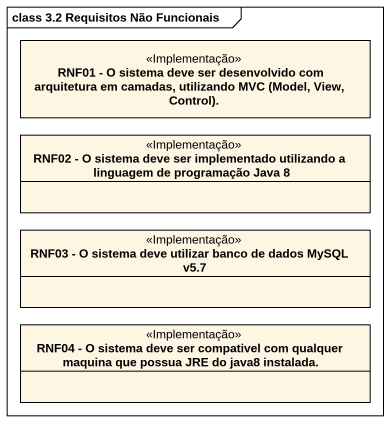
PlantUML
@startuml
mainframe class 3.2 Requisitos Não Funcionais
hide circle
hide empty members
class "RNF01 - O sistema deve ser desenvolvido com arquitetura em camadas, utilizando MVC (Model, View, Control)." as RNF01_O_sistema_deve_ser <<Implementação>>
class "RNF02 - O sistema deve ser implementado utilizando a linguagem de programação Java 8" as RNF02_O_sistema_deve_ser <<Implementação>>
class "RNF03 - O sistema deve utilizar banco de dados MySQL v5.7" as RNF03_O_sistema_deve <<Implementação>>
class "RNF04 - O sistema deve ser compativel com qualquer maquina que possua JRE do java8 instalada." as RNF04_O_sistema_deve_ser <<Implementação>>
@enduml
